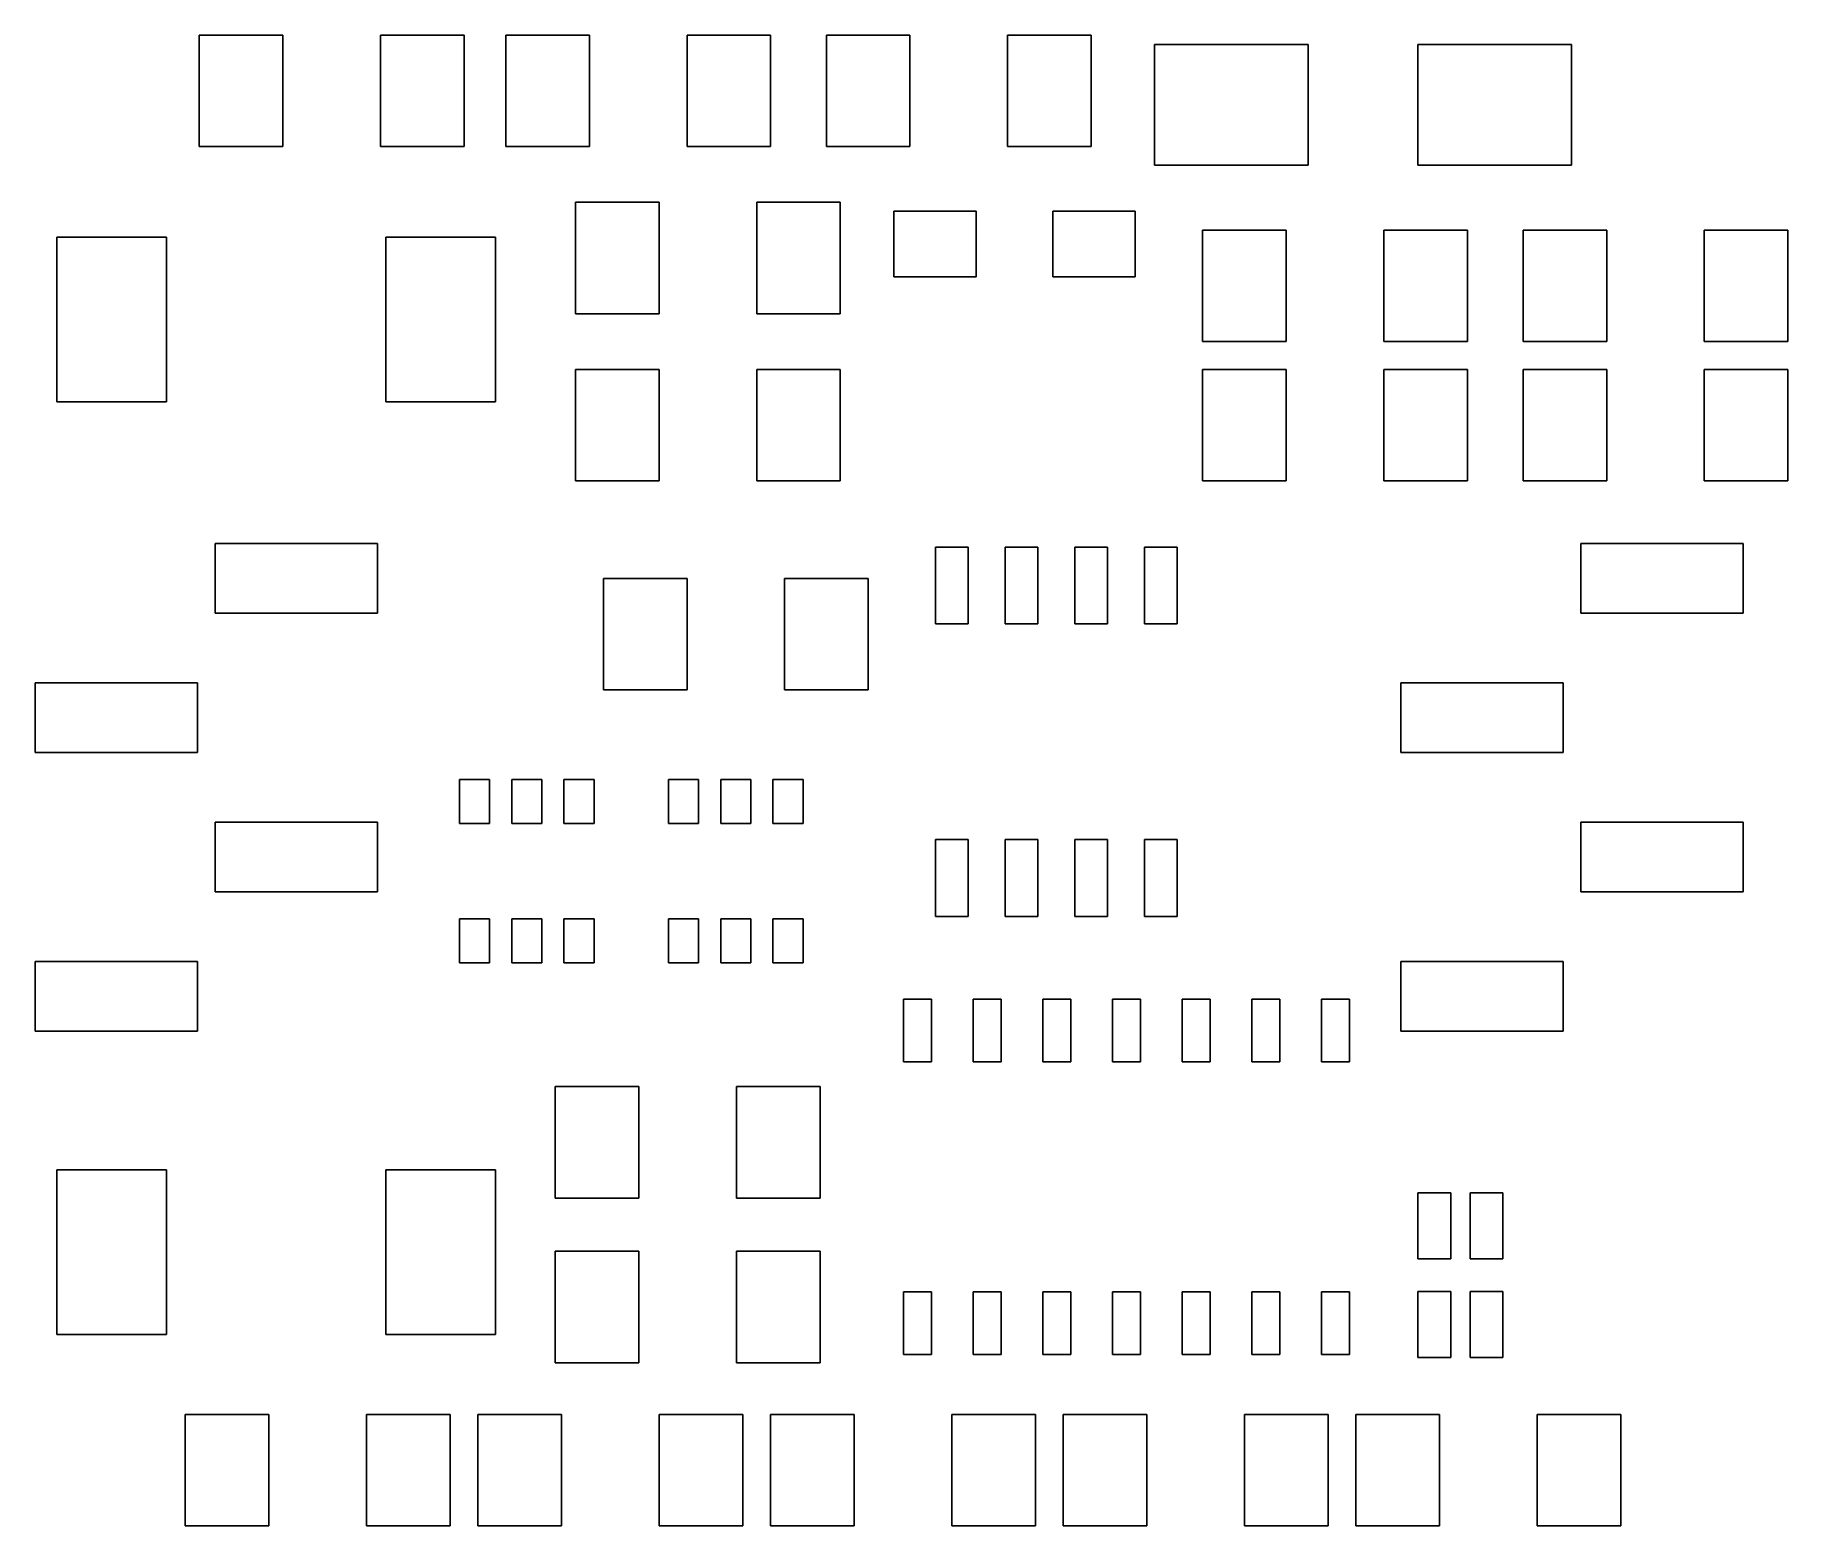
# Model space of a CAD drawing. Extents: x 0.9 to 32.9, y 1 to 28.2.
import ezdxf

# ---------------------------------------------------------------- set-up
doc = ezdxf.new("R2010")
doc.units = 0
doc.header["$MEASUREMENT"] = 0
doc.layers.add('BLACK', color=250, linetype='CONTINUOUS')

msp = doc.modelspace()

# ---------------------------------------------------------------- linework, layer by layer
at = {"layer": 'BLACK'}
for p, q in [((5.461, 28.194), (3.937, 28.194)), ((3.937, 28.194), (3.937, 26.162)), ((5.461, 26.162), (5.461, 28.194)), ((8.763, 28.194), (7.239, 28.194)), ((7.239, 28.194), (7.239, 26.162)), ((8.763, 26.162), (8.763, 28.194)), ((9.525, 28.194), (9.525, 26.162)), ((11.049, 28.194), (9.525, 28.194)), ((11.049, 26.162), (11.049, 28.194)), ((12.827, 28.194), (12.827, 26.162)), ((14.351, 28.194), (12.827, 28.194)), ((14.351, 26.162), (14.351, 28.194)), ((16.891, 28.194), (15.367, 28.194)), ((15.367, 28.194), (15.367, 26.162)), ((16.891, 26.162), (16.891, 28.194)), ((20.193, 28.194), (18.669, 28.194)), ((18.669, 28.194), (18.669, 26.162)), ((20.193, 26.162), (20.193, 28.194)), ((24.146, 28.024), (21.346, 28.024)), ((21.346, 28.024), (21.346, 25.824)), ((24.146, 25.824), (24.146, 28.024)), ((28.946, 28.024), (26.146, 28.024)), ((26.146, 28.024), (26.146, 25.824)), ((28.946, 25.824), (28.946, 28.024)), ((3.937, 26.162), (5.461, 26.162)), ((7.239, 26.162), (8.763, 26.162)), ((9.525, 26.162), (11.049, 26.162)), ((12.827, 26.162), (14.351, 26.162)), ((15.367, 26.162), (16.891, 26.162)), ((18.669, 26.162), (20.193, 26.162)), ((21.346, 25.824), (24.146, 25.824)), ((26.146, 25.824), (28.946, 25.824)), ((10.795, 25.146), (10.795, 23.114)), ((12.319, 25.146), (10.795, 25.146)), ((12.319, 23.114), (12.319, 25.146)), ((14.097, 25.146), (14.097, 23.114)), ((15.621, 25.146), (14.097, 25.146)), ((15.621, 23.114), (15.621, 25.146)), ((18.0975, 24.9834), (16.5989, 24.9834)), ((16.5989, 24.9834), (16.5989, 23.7846)), ((18.0975, 23.7846), (18.0975, 24.9834)), ((20.9931, 24.9834), (19.4945, 24.9834)), ((19.4945, 24.9834), (19.4945, 23.7846)), ((20.9931, 23.7846), (20.9931, 24.9834)), ((23.749, 24.638), (22.225, 24.638)), ((22.225, 24.638), (22.225, 22.606)), ((23.749, 22.606), (23.749, 24.638)), ((27.051, 24.638), (25.527, 24.638)), ((25.527, 24.638), (25.527, 22.606)), ((27.051, 22.606), (27.051, 24.638)), ((28.067, 24.638), (28.067, 22.606)), ((29.591, 24.638), (28.067, 24.638)), ((29.591, 22.606), (29.591, 24.638)), ((31.369, 24.638), (31.369, 22.606)), ((32.893, 24.638), (31.369, 24.638)), ((32.893, 22.606), (32.893, 24.638)), ((3.33775, 24.5079), (1.33877, 24.5079)), ((1.33877, 24.5079), (1.33877, 21.5081)), ((3.33775, 21.5081), (3.33775, 24.5079)), ((9.33723, 24.5079), (7.33825, 24.5079)), ((7.33825, 24.5079), (7.33825, 21.5081)), ((9.33723, 21.5081), (9.33723, 24.5079)), ((16.5989, 23.7846), (18.0975, 23.7846)), ((19.4945, 23.7846), (20.9931, 23.7846)), ((10.795, 23.114), (12.319, 23.114)), ((14.097, 23.114), (15.621, 23.114)), ((22.225, 22.606), (23.749, 22.606)), ((25.527, 22.606), (27.051, 22.606)), ((28.067, 22.606), (29.591, 22.606)), ((31.369, 22.606), (32.893, 22.606)), ((12.319, 22.098), (10.795, 22.098)), ((10.795, 22.098), (10.795, 20.066)), ((12.319, 20.066), (12.319, 22.098)), ((15.621, 22.098), (14.097, 22.098)), ((14.097, 22.098), (14.097, 20.066)), ((15.621, 20.066), (15.621, 22.098)), ((23.749, 22.098), (22.225, 22.098)), ((22.225, 22.098), (22.225, 20.066)), ((23.749, 20.066), (23.749, 22.098)), ((27.051, 22.098), (25.527, 22.098)), ((25.527, 22.098), (25.527, 20.066)), ((27.051, 20.066), (27.051, 22.098)), ((29.591, 22.098), (28.067, 22.098)), ((28.067, 22.098), (28.067, 20.066)), ((29.591, 20.066), (29.591, 22.098)), ((32.893, 22.098), (31.369, 22.098)), ((31.369, 22.098), (31.369, 20.066)), ((32.893, 20.066), (32.893, 22.098)), ((1.33877, 21.5081), (3.33775, 21.5081)), ((7.33825, 21.5081), (9.33723, 21.5081)), ((10.795, 20.066), (12.319, 20.066)), ((14.097, 20.066), (15.621, 20.066)), ((22.225, 20.066), (23.749, 20.066)), ((25.527, 20.066), (27.051, 20.066)), ((28.067, 20.066), (29.591, 20.066)), ((31.369, 20.066), (32.893, 20.066)), ((7.184, 18.923), (4.224, 18.923)), ((4.224, 18.923), (4.224, 17.653)), ((7.184, 17.653), (7.184, 18.923)), ((17.3533, 18.8608), (17.3533, 17.4612)), ((17.9527, 18.8608), (17.3533, 18.8608)), ((17.9527, 17.4612), (17.9527, 18.8608)), ((18.6233, 18.8608), (18.6233, 17.4612)), ((19.2227, 18.8608), (18.6233, 18.8608)), ((19.2227, 17.4612), (19.2227, 18.8608)), ((19.8933, 18.8608), (19.8933, 17.4612)), ((20.4927, 18.8608), (19.8933, 18.8608)), ((20.4927, 17.4612), (20.4927, 18.8608)), ((21.1633, 18.8608), (21.1633, 17.4612)), ((21.7627, 18.8608), (21.1633, 18.8608)), ((21.7627, 17.4612), (21.7627, 18.8608)), ((32.076, 18.923), (29.116, 18.923)), ((29.116, 18.923), (29.116, 17.653)), ((32.076, 17.653), (32.076, 18.923)), ((11.303, 18.288), (11.303, 16.256)), ((12.827, 18.288), (11.303, 18.288)), ((12.827, 16.256), (12.827, 18.288)), ((14.605, 18.288), (14.605, 16.256)), ((16.129, 18.288), (14.605, 18.288)), ((16.129, 16.256), (16.129, 18.288)), ((4.224, 17.653), (7.184, 17.653)), ((29.116, 17.653), (32.076, 17.653)), ((17.3533, 17.4612), (17.9527, 17.4612)), ((18.6233, 17.4612), (19.2227, 17.4612)), ((19.8933, 17.4612), (20.4927, 17.4612)), ((21.1633, 17.4612), (21.7627, 17.4612)), ((3.904, 16.383), (0.944, 16.383)), ((0.944, 16.383), (0.944, 15.113)), ((3.904, 15.113), (3.904, 16.383)), ((28.796, 16.383), (25.836, 16.383)), ((25.836, 16.383), (25.836, 15.113)), ((28.796, 15.113), (28.796, 16.383)), ((11.303, 16.256), (12.827, 16.256)), ((14.605, 16.256), (16.129, 16.256)), ((0.944, 15.113), (3.904, 15.113)), ((25.836, 15.113), (28.796, 15.113)), ((8.6785, 14.624), (8.6785, 13.824)), ((9.2285, 14.624), (8.6785, 14.624)), ((9.2285, 13.824), (9.2285, 14.624)), ((9.631, 14.624), (9.631, 13.824)), ((10.181, 14.624), (9.631, 14.624)), ((10.181, 13.824), (10.181, 14.624)), ((10.5835, 14.624), (10.5835, 13.824)), ((11.1335, 14.624), (10.5835, 14.624)), ((11.1335, 13.824), (11.1335, 14.624)), ((13.0385, 14.624), (12.4885, 14.624)), ((12.4885, 14.624), (12.4885, 13.824)), ((13.0385, 13.824), (13.0385, 14.624)), ((13.991, 14.624), (13.441, 14.624)), ((13.441, 14.624), (13.441, 13.824)), ((13.991, 13.824), (13.991, 14.624)), ((14.9435, 14.624), (14.3935, 14.624)), ((14.3935, 14.624), (14.3935, 13.824)), ((14.9435, 13.824), (14.9435, 14.624)), ((7.184, 13.843), (4.224, 13.843)), ((4.224, 13.843), (4.224, 12.573)), ((7.184, 12.573), (7.184, 13.843)), ((8.6785, 13.824), (9.2285, 13.824)), ((9.631, 13.824), (10.181, 13.824)), ((10.5835, 13.824), (11.1335, 13.824)), ((12.4885, 13.824), (13.0385, 13.824)), ((13.441, 13.824), (13.991, 13.824)), ((14.3935, 13.824), (14.9435, 13.824)), ((32.076, 13.843), (29.116, 13.843)), ((29.116, 13.843), (29.116, 12.573)), ((32.076, 12.573), (32.076, 13.843)), ((17.3533, 13.5268), (17.3533, 12.1272)), ((17.9527, 13.5268), (17.3533, 13.5268)), ((17.9527, 12.1272), (17.9527, 13.5268)), ((18.6233, 13.5268), (18.6233, 12.1272)), ((19.2227, 13.5268), (18.6233, 13.5268)), ((19.2227, 12.1272), (19.2227, 13.5268)), ((19.8933, 13.5268), (19.8933, 12.1272)), ((20.4927, 13.5268), (19.8933, 13.5268)), ((20.4927, 12.1272), (20.4927, 13.5268)), ((21.1633, 13.5268), (21.1633, 12.1272)), ((21.7627, 13.5268), (21.1633, 13.5268)), ((21.7627, 12.1272), (21.7627, 13.5268)), ((4.224, 12.573), (7.184, 12.573)), ((29.116, 12.573), (32.076, 12.573)), ((8.6785, 12.084), (8.6785, 11.284)), ((9.2285, 12.084), (8.6785, 12.084)), ((9.2285, 11.284), (9.2285, 12.084)), ((9.631, 12.084), (9.631, 11.284)), ((10.181, 12.084), (9.631, 12.084)), ((10.181, 11.284), (10.181, 12.084)), ((10.5835, 12.084), (10.5835, 11.284)), ((11.1335, 12.084), (10.5835, 12.084)), ((11.1335, 11.284), (11.1335, 12.084)), ((13.0385, 12.084), (12.4885, 12.084)), ((12.4885, 12.084), (12.4885, 11.284)), ((13.0385, 11.284), (13.0385, 12.084)), ((13.991, 12.084), (13.441, 12.084)), ((13.441, 12.084), (13.441, 11.284)), ((13.991, 11.284), (13.991, 12.084)), ((14.9435, 12.084), (14.3935, 12.084)), ((14.3935, 12.084), (14.3935, 11.284)), ((14.9435, 11.284), (14.9435, 12.084)), ((17.3533, 12.1272), (17.9527, 12.1272)), ((18.6233, 12.1272), (19.2227, 12.1272)), ((19.8933, 12.1272), (20.4927, 12.1272)), ((21.1633, 12.1272), (21.7627, 12.1272)), ((3.904, 11.303), (0.944, 11.303)), ((0.944, 11.303), (0.944, 10.033)), ((3.904, 10.033), (3.904, 11.303)), ((8.6785, 11.284), (9.2285, 11.284)), ((9.631, 11.284), (10.181, 11.284)), ((10.5835, 11.284), (11.1335, 11.284)), ((12.4885, 11.284), (13.0385, 11.284)), ((13.441, 11.284), (13.991, 11.284)), ((14.3935, 11.284), (14.9435, 11.284)), ((28.796, 11.303), (25.836, 11.303)), ((25.836, 11.303), (25.836, 10.033)), ((28.796, 10.033), (28.796, 11.303)), ((16.774, 10.6195), (16.774, 9.4765)), ((17.282, 10.6195), (16.774, 10.6195)), ((17.282, 9.4765), (17.282, 10.6195)), ((18.044, 10.6195), (18.044, 9.4765)), ((18.552, 10.6195), (18.044, 10.6195)), ((18.552, 9.4765), (18.552, 10.6195)), ((19.314, 10.6195), (19.314, 9.4765)), ((19.822, 10.6195), (19.314, 10.6195)), ((19.822, 9.4765), (19.822, 10.6195)), ((20.584, 10.6195), (20.584, 9.4765)), ((21.092, 10.6195), (20.584, 10.6195)), ((21.092, 9.4765), (21.092, 10.6195)), ((21.854, 10.6195), (21.854, 9.4765)), ((22.362, 10.6195), (21.854, 10.6195)), ((22.362, 9.4765), (22.362, 10.6195)), ((23.124, 10.6195), (23.124, 9.4765)), ((23.632, 10.6195), (23.124, 10.6195)), ((23.632, 9.4765), (23.632, 10.6195)), ((24.394, 10.6195), (24.394, 9.4765)), ((24.902, 10.6195), (24.394, 10.6195)), ((24.902, 9.4765), (24.902, 10.6195)), ((0.944, 10.033), (3.904, 10.033)), ((25.836, 10.033), (28.796, 10.033)), ((16.774, 9.4765), (17.282, 9.4765)), ((18.044, 9.4765), (18.552, 9.4765)), ((19.314, 9.4765), (19.822, 9.4765)), ((20.584, 9.4765), (21.092, 9.4765)), ((21.854, 9.4765), (22.362, 9.4765)), ((23.124, 9.4765), (23.632, 9.4765)), ((24.394, 9.4765), (24.902, 9.4765)), ((10.425, 9.024), (10.425, 6.992)), ((11.949, 9.024), (10.425, 9.024)), ((11.949, 6.992), (11.949, 9.024)), ((13.727, 9.024), (13.727, 6.992)), ((15.251, 9.024), (13.727, 9.024)), ((15.251, 6.992), (15.251, 9.024)), ((3.33775, 7.50787), (1.33877, 7.50787)), ((1.33877, 7.50787), (1.33877, 4.50813)), ((3.33775, 4.50813), (3.33775, 7.50787)), ((9.33723, 7.50787), (7.33825, 7.50787)), ((7.33825, 7.50787), (7.33825, 4.50813)), ((9.33723, 4.50813), (9.33723, 7.50787)), ((26.749, 7.088), (26.149, 7.088)), ((26.149, 7.088), (26.149, 5.888)), ((26.749, 5.888), (26.749, 7.088)), ((27.699, 7.088), (27.099, 7.088)), ((27.099, 7.088), (27.099, 5.888)), ((27.699, 5.888), (27.699, 7.088)), ((10.425, 6.992), (11.949, 6.992)), ((13.727, 6.992), (15.251, 6.992)), ((10.425, 6.024), (10.425, 3.992)), ((11.949, 6.024), (10.425, 6.024)), ((11.949, 3.992), (11.949, 6.024)), ((13.727, 6.024), (13.727, 3.992)), ((15.251, 6.024), (13.727, 6.024)), ((15.251, 3.992), (15.251, 6.024)), ((26.149, 5.888), (26.749, 5.888)), ((27.099, 5.888), (27.699, 5.888)), ((16.774, 5.2855), (16.774, 4.1425)), ((17.282, 5.2855), (16.774, 5.2855)), ((17.282, 4.1425), (17.282, 5.2855)), ((18.044, 5.2855), (18.044, 4.1425)), ((18.552, 5.2855), (18.044, 5.2855)), ((18.552, 4.1425), (18.552, 5.2855)), ((19.314, 5.2855), (19.314, 4.1425)), ((19.822, 5.2855), (19.314, 5.2855)), ((19.822, 4.1425), (19.822, 5.2855)), ((20.584, 5.2855), (20.584, 4.1425)), ((21.092, 5.2855), (20.584, 5.2855)), ((21.092, 4.1425), (21.092, 5.2855)), ((21.854, 5.2855), (21.854, 4.1425)), ((22.362, 5.2855), (21.854, 5.2855)), ((22.362, 4.1425), (22.362, 5.2855)), ((23.124, 5.2855), (23.124, 4.1425)), ((23.632, 5.2855), (23.124, 5.2855)), ((23.632, 4.1425), (23.632, 5.2855)), ((24.394, 5.2855), (24.394, 4.1425)), ((24.902, 5.2855), (24.394, 5.2855)), ((24.902, 4.1425), (24.902, 5.2855)), ((26.749, 5.288), (26.149, 5.288)), ((26.149, 5.288), (26.149, 4.088)), ((26.749, 4.088), (26.749, 5.288)), ((27.699, 5.288), (27.099, 5.288)), ((27.099, 5.288), (27.099, 4.088)), ((27.699, 4.088), (27.699, 5.288)), ((1.33877, 4.50813), (3.33775, 4.50813)), ((7.33825, 4.50813), (9.33723, 4.50813)), ((10.425, 3.992), (11.949, 3.992)), ((13.727, 3.992), (15.251, 3.992)), ((16.774, 4.1425), (17.282, 4.1425)), ((18.044, 4.1425), (18.552, 4.1425)), ((19.314, 4.1425), (19.822, 4.1425)), ((20.584, 4.1425), (21.092, 4.1425)), ((21.854, 4.1425), (22.362, 4.1425)), ((23.124, 4.1425), (23.632, 4.1425)), ((24.394, 4.1425), (24.902, 4.1425)), ((26.149, 4.088), (26.749, 4.088)), ((27.099, 4.088), (27.699, 4.088)), ((3.683, 3.048), (3.683, 1.016)), ((5.207, 3.048), (3.683, 3.048)), ((5.207, 1.016), (5.207, 3.048)), ((6.985, 3.048), (6.985, 1.016)), ((8.509, 3.048), (6.985, 3.048)), ((8.509, 1.016), (8.509, 3.048)), ((9.017, 3.048), (9.017, 1.016)), ((10.541, 3.048), (9.017, 3.048)), ((10.541, 1.016), (10.541, 3.048)), ((12.319, 3.048), (12.319, 1.016)), ((13.843, 3.048), (12.319, 3.048)), ((13.843, 1.016), (13.843, 3.048)), ((15.875, 3.048), (14.351, 3.048)), ((14.351, 3.048), (14.351, 1.016)), ((15.875, 1.016), (15.875, 3.048)), ((19.177, 3.048), (17.653, 3.048)), ((17.653, 3.048), (17.653, 1.016)), ((19.177, 1.016), (19.177, 3.048)), ((21.209, 3.048), (19.685, 3.048)), ((19.685, 3.048), (19.685, 1.016)), ((21.209, 1.016), (21.209, 3.048)), ((24.511, 3.048), (22.987, 3.048)), ((22.987, 3.048), (22.987, 1.016)), ((24.511, 1.016), (24.511, 3.048)), ((25.019, 3.048), (25.019, 1.016)), ((26.543, 3.048), (25.019, 3.048)), ((26.543, 1.016), (26.543, 3.048)), ((28.321, 3.048), (28.321, 1.016)), ((29.845, 3.048), (28.321, 3.048)), ((29.845, 1.016), (29.845, 3.048)), ((3.683, 1.016), (5.207, 1.016)), ((6.985, 1.016), (8.509, 1.016)), ((9.017, 1.016), (10.541, 1.016)), ((12.319, 1.016), (13.843, 1.016)), ((14.351, 1.016), (15.875, 1.016)), ((17.653, 1.016), (19.177, 1.016)), ((19.685, 1.016), (21.209, 1.016)), ((22.987, 1.016), (24.511, 1.016)), ((25.019, 1.016), (26.543, 1.016)), ((28.321, 1.016), (29.845, 1.016))]:
    msp.add_line(p, q, dxfattribs=at)

doc.saveas('drawing.dxf')
